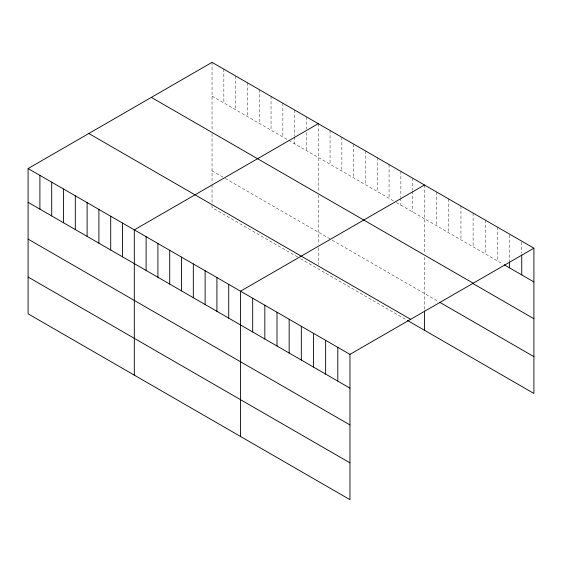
<?xml version="1.0" encoding="UTF-8"?>
<svg xmlns="http://www.w3.org/2000/svg" width="562" height="562" viewBox="0 0 562 562"><rect width="100%" height="100%" fill="white"/><g stroke="black" fill="none" stroke-linecap="round" stroke-linejoin="round"><path stroke-width="0.42" stroke-dasharray="2.81 2.11" d="M212.043 62.347L212.043 131.164M212.043 96.116L288.018 139.98M288.756 140.402L393.491 200.873M396.442 202.573L502.744 263.95M212.043 170.827L223.845 177.641M225.32 178.498L330.056 238.962M332.268 240.241L438.149 301.373M297.607 257.031L212.043 207.631L212.043 204.125M300.558 258.731L406.769 320.052M521.74 242.018L521.74 253.272M509.579 234.993L509.579 260.972M497.426 227.111L497.426 260.873M485.266 220.093L485.266 253.855M473.106 213.068L473.106 246.837M460.945 206.05L460.945 239.819M448.785 199.032L448.785 232.794M436.632 192.007L436.632 225.776M424.472 184.989L424.472 253.806M424.472 257.241L424.472 310.119M412.67 178.175L412.67 190.3M412.67 191.164L412.67 211.944M400.868 171.361L400.868 197.339M400.868 198.203L400.868 205.13M389.066 164.554L389.066 198.316M377.264 157.739L377.264 191.502M365.462 150.925L365.462 184.687M353.66 144.111L353.66 177.873M341.858 137.297L341.858 171.066M330.056 130.482L330.056 164.252M318.261 123.668L318.261 192.485M318.261 195.077L318.261 244.421M318.261 247.919L318.261 264.569M306.459 116.854L306.459 128.979M306.459 132.442L306.459 150.623M294.657 110.04L294.657 136.018M294.657 136.882L294.657 143.809M282.855 103.232L282.855 136.995M271.053 96.418L271.053 130.18M259.251 89.604L259.251 123.366M247.449 82.79L247.449 116.559M235.647 75.975L235.647 109.745M223.845 69.161L223.845 102.93M212.043 133.756L212.043 183.1M212.043 184.849L212.043 203.247"/><path stroke-width="0.84" d="M28.1 168.551L349.957 354.369L349.957 499.653L28.1 313.828L28.1 168.551L212.043 62.347L533.9 248.172L533.9 393.449L407.506 320.481M318.261 123.668L134.311 229.872L134.311 375.149M424.472 184.989L240.522 291.193L240.522 436.47M349.957 354.369L533.9 248.172M504.262 264.828L533.9 281.934M151.347 97.395L473.197 283.213M473.106 283.634L533.9 318.738M439.667 302.244L533.9 356.652M88.803 133.503L410.653 319.321M28.1 202.313L349.957 388.138M28.1 239.117L349.957 424.935M28.1 277.031L349.957 462.849M521.74 255L521.74 274.916M509.579 261.836L509.579 267.898M424.472 310.997L424.472 330.273M337.797 347.351L337.797 381.113M325.637 340.333L325.637 374.095M313.477 333.308L313.477 367.077M301.316 326.29L301.316 360.059M289.163 319.272L289.163 353.034M277.003 312.247L277.003 346.016M264.843 305.229L264.843 338.998M252.682 298.211L252.682 331.98M228.72 284.379L228.72 318.141M216.918 277.565L216.918 311.327M205.123 270.751L205.123 304.52M193.321 263.936L193.321 297.705M181.519 257.122L181.519 290.891M169.717 250.308L169.717 284.077M157.915 243.494L157.915 277.263M146.113 236.686L146.113 270.448M122.509 223.058L122.509 256.82M110.707 216.244L110.707 250.013M98.905 209.429L98.905 243.198M87.11 202.615L87.11 236.384M75.308 195.801L75.308 229.57M63.506 188.987L63.506 222.756M51.704 182.172L51.704 215.941M39.902 175.365L39.902 209.127"/></g></svg>
